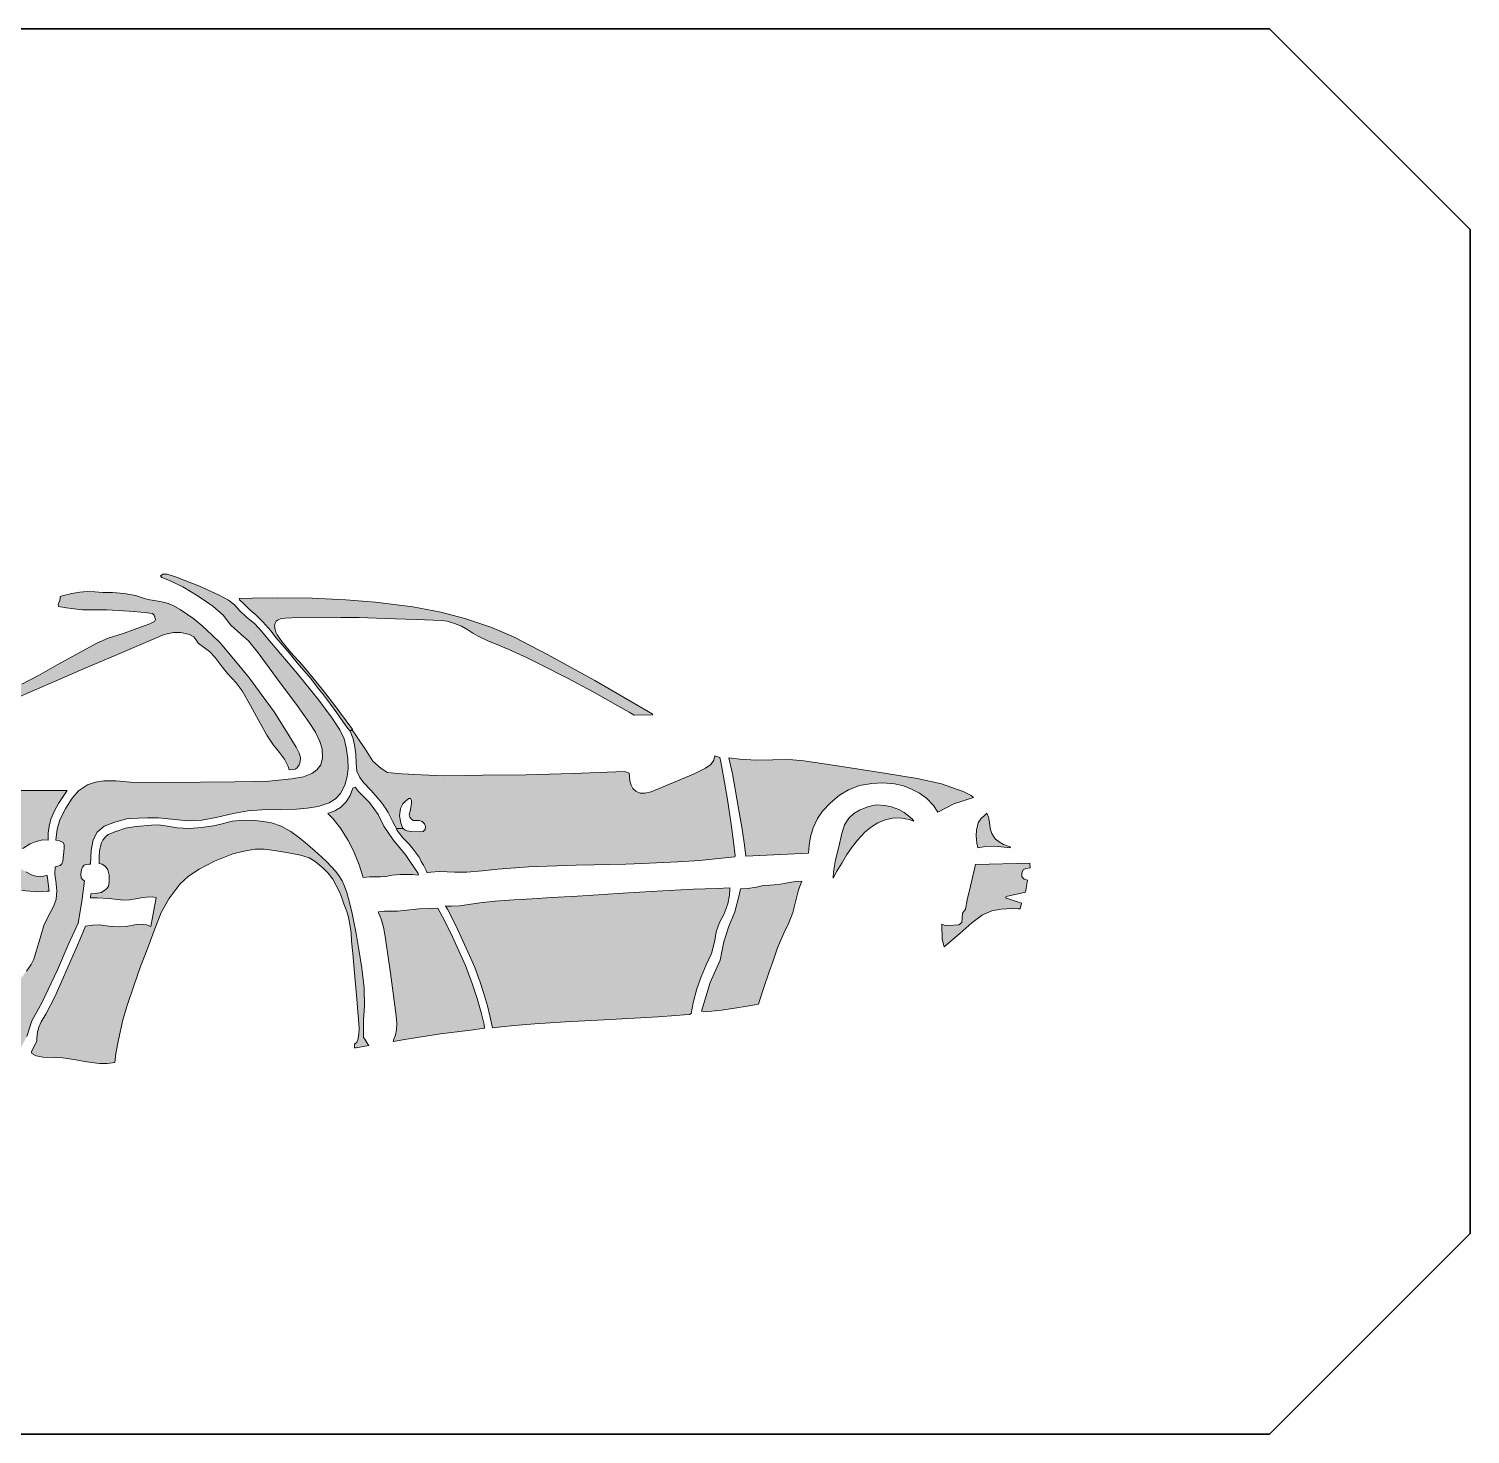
# Model space of a CAD drawing. Extents: x 6 to 143, y -103 to -23.
# Drawn here: x 60.8 to 142.9, y -102.9 to -22.9 of the extents above; entities that cross this region are included whole.
import ezdxf

# ---------------------------------------------------------------- set-up
doc = ezdxf.new("R2010")
doc.units = 0
doc.header["$MEASUREMENT"] = 0
doc.layers.add('EdgeTop', color=7, linetype='Continuous', lineweight=0)
doc.layers.add('VoidF-Delorean', color=7, linetype='Continuous', lineweight=0)

msp = doc.modelspace()

# ---------------------------------------------------------------- hatches: boundary and pattern name
at = {"layer": 'VoidF-Delorean', "true_color": 0xc7e6d8, "transparency": 33554687}
h = msp.add_hatch(color=254, dxfattribs=at)
h.dxf.hatch_style = 2
h.paths.add_polyline_path([(51.926, -83.858), (53.252, -83.939), (54.237, -83.939), (55.442, -83.898), (56.436, -83.788), (57.24, -83.597), (57.953, -83.316), (58.596, -82.934), (59.44, -82.201), (60.193, -81.227), (60.715, -80.222), (61.007, -79.328), (61.579, -78.304), (62.463, -76.43), (63.066, -74.994), (63.648, -73.763), (63.854, -72.538), (64, -71.358), (63.9, -71.307), (63.819, -71.187), (63.799, -70.976), (63.829, -70.735), (63.89, -70.589), (63.975, -70.474), (64.09, -70.424), (64.241, -70.408), (64.347, -70.408), (64.382, -69.615), (64.487, -69.032), (64.718, -68.585), (65.12, -68.244), (65.677, -68.028), (66.396, -67.822), (67.064, -67.792), (67.581, -67.772), (68.219, -67.767), (69.309, -67.882), (69.891, -67.938), (70.68, -67.902), (71.488, -67.747), (72.458, -67.521), (73.301, -67.37), (74.095, -67.315), (75.2, -67.295), (76.074, -67.275), (76.681, -67.229), (77.304, -67.119), (77.922, -66.918), (78.294, -66.692), (78.575, -66.386), (78.821, -65.914), (78.941, -65.411), (79.007, -64.959), (78.982, -64.387), (78.896, -63.764), (78.776, -63.267), (78.535, -62.77), (78.093, -62.097), (77.329, -61.082), (76.149, -59.585), (74.537, -57.702), (74.07, -57.14), (73.693, -56.733), (73.206, -56.326), (72.839, -55.994), (72.528, -55.643), (72.191, -55.377), (71.619, -55.085), (70.554, -54.593), (69.23, -54.069), (68.714, -53.902), (68.453, -53.908), (68.326, -54.002), (68.4, -54.096), (68.842, -54.257), (69.592, -54.618), (70.462, -55.154), (71.299, -55.723), (71.895, -56.239), (72.324, -56.801), (72.893, -57.324), (73.328, -57.705), (73.877, -58.382), (74.935, -59.808), (76.094, -61.375), (76.777, -62.353), (77.145, -62.902), (77.386, -63.431), (77.52, -63.839), (77.54, -64.362), (77.446, -64.75), (77.232, -65.038), (76.938, -65.252), (76.462, -65.44), (75.786, -65.554), (74.493, -65.688), (72.545, -65.721), (68.667, -65.761), (66.618, -65.741), (65.788, -65.674), (65.092, -65.667), (64.636, -65.741), (64.181, -65.895), (63.658, -66.237), (63.29, -66.658), (62.935, -67.214), (62.594, -67.884), (62.446, -68.42), (62.373, -69.049), (62.587, -69.076), (62.795, -69.176), (62.842, -69.31), (62.848, -69.511), (62.775, -70.241), (62.714, -70.395), (62.607, -70.482), (62.487, -70.522), (62.326, -70.562), (62.312, -70.984), (62.366, -71.353), (62.433, -71.935), (62.393, -72.411), (62.232, -72.812), (61.924, -73.395), (61.696, -73.897), (61.469, -74.614), (61.268, -75.304), (61.121, -75.819), (60.96, -76.121), (60.692, -76.502), (60.444, -76.837), (60.156, -77.266), (59.888, -77.868), (59.647, -78.585), (59.379, -79.328), (59.098, -79.85), (58.636, -80.487), (57.953, -81.23), (57.31, -81.846), (56.721, -82.342), (55.971, -82.743), (55.134, -83.112), (54.471, -83.272), (53.761, -83.319), (52.971, -83.406), (52.221, -83.54), (51.879, -83.594), (51.504, -83.634), (51.498, -83.862)])
h = msp.add_hatch(color=254, dxfattribs=at)
h.dxf.hatch_style = 2
h.paths.add_polyline_path([(61.871, -71.945), (61.348, -71.975), (60.444, -71.905), (59.329, -71.855), (58.214, -71.955), (57.762, -70.84), (57.31, -69.846), (56.788, -68.654), (56.239, -67.442), (55.777, -66.525), (55.161, -65.48), (54.525, -64.609), (54.042, -64.141), (53.594, -63.812), (53.353, -63.692), (53.44, -63.578), (54.116, -63.21), (55.027, -62.734), (55.897, -62.366), (56.795, -61.998), (58.188, -61.348), (59.306, -60.759), (60.431, -60.17), (61.375, -59.661), (62.453, -59.071), (63.692, -58.375), (64.703, -57.826), (65.346, -57.551), (66.203, -57.27), (66.828, -57.049), (67.39, -56.848), (67.717, -56.733), (67.993, -56.602), (68.048, -56.477), (67.973, -56.23), (67.867, -56.145), (67.435, -56.09), (66.551, -56.009), (65.276, -55.924), (64.221, -55.929), (63.89, -55.929), (63.412, -55.874), (62.955, -55.814), (62.513, -55.743), (62.497, -55.629), (62.577, -55.432), (62.617, -55.301), (62.617, -55.171), (62.798, -55.121), (63.28, -55.007), (63.732, -54.923), (64.161, -54.886), (64.589, -54.916), (65.038, -54.946), (65.594, -54.94), (66.253, -55.003), (66.9, -55.124), (67.352, -55.258), (67.613, -55.338), (67.971, -55.402), (68.406, -55.475), (68.698, -55.546), (69.012, -55.673), (69.448, -55.907), (70.214, -56.446), (70.696, -56.842), (71.256, -57.357), (71.714, -57.816), (72.692, -58.961), (73.382, -59.825), (74.316, -61.087), (74.788, -61.743), (75.394, -62.704), (76.037, -63.749), (76.214, -64.09), (76.285, -64.335), (76.278, -64.576), (76.218, -64.75), (76.161, -64.834), (76.094, -64.927), (75.983, -65.001), (75.655, -65.048), (75.588, -64.844), (75.387, -64.435), (75.096, -64.054), (74.748, -63.642), (74.376, -63.069), (73.901, -62.205), (73.445, -61.368), (72.967, -60.551), (72.635, -60.089), (72.146, -59.55), (71.828, -59.182), (71.446, -58.646), (71.118, -58.305), (70.824, -58.094), (70.475, -57.829), (70.338, -57.625), (70.214, -57.468), (69.967, -57.33), (69.474, -57.223), (69.073, -57.227), (68.54, -57.334), (67.994, -57.558), (66.682, -58.131), (65.754, -58.522), (64.074, -59.242), (62.557, -59.902), (61.057, -60.545), (59.939, -61.03), (58.137, -61.84), (56.842, -62.45), (56.366, -62.758), (56.155, -63.052), (56.035, -63.387), (56.021, -63.595), (56.085, -63.823), (56.202, -64.06), (56.456, -64.465), (56.718, -64.737), (57.116, -65.108), (57.722, -65.657), (57.96, -65.898), (58.258, -66.076), (58.516, -66.166), (58.884, -66.206), (59.39, -66.22), (61.228, -66.21), (63.012, -66.22), (62.862, -66.438), (62.527, -66.953), (62.296, -67.382), (62.081, -67.857), (61.988, -68.242), (61.934, -68.641), (61.924, -69.036), (61.613, -69.032), (61.191, -69.133), (60.903, -69.257), (60.491, -69.508), (60.203, -69.752), (60.066, -70.007), (60.066, -70.295), (60.133, -70.496), (60.33, -70.643), (60.662, -70.847), (60.99, -71.025), (61.238, -71.085), (61.479, -71.115), (61.66, -71.095), (61.81, -71.058), (61.874, -71.058), (61.984, -71.949)])
h = msp.add_hatch(color=254, dxfattribs=at)
h.dxf.hatch_style = 2
h.paths.add_polyline_path([(96.299, -61.845), (95.269, -61.238), (93.034, -59.962), (90.357, -58.47), (88.449, -57.481), (87.133, -56.914), (85.646, -56.426), (84.28, -56.065), (82.683, -55.763), (80.554, -55.492), (78.876, -55.367), (76.953, -55.266), (74.999, -55.246), (73.562, -55.261), (72.799, -55.281), (72.829, -55.362), (73.065, -55.598), (73.417, -55.924), (73.758, -56.215), (74.15, -56.622), (74.628, -57.14), (74.898, -57.498), (75.639, -58.379), (76.107, -58.95), (76.872, -59.842), (77.269, -60.357), (77.597, -60.762), (78.002, -61.305), (78.364, -61.804), (78.709, -62.289), (78.983, -62.684), (79.115, -62.811), (79.245, -62.727), (79.164, -62.605), (78.895, -62.252), (78.256, -61.381), (77.518, -60.439), (77.017, -59.815), (76.7, -59.427), (76.246, -58.906), (75.903, -58.522), (75.657, -58.246), (75.394, -57.948), (75.222, -57.73), (74.961, -57.355), (74.884, -57.196), (74.842, -57.048), (74.818, -56.838), (74.845, -56.692), (74.915, -56.577), (75.017, -56.503), (75.201, -56.427), (75.418, -56.402), (75.795, -56.392), (78.585, -56.361), (79.64, -56.366), (81.116, -56.416), (82.874, -56.474), (84.32, -56.542), (84.637, -56.582), (85.061, -56.705), (85.448, -56.868), (85.822, -57.064), (86.103, -57.258), (86.369, -57.418), (86.949, -57.687), (87.555, -57.938), (88.145, -58.184), (89.189, -58.669), (89.92, -59.025), (91.452, -59.809), (92.939, -60.602), (94.35, -61.396), (94.993, -61.763), (95.282, -61.918), (96.351, -61.901)])
h = msp.add_hatch(color=254, dxfattribs=at)
h.dxf.hatch_style = 2
edge = h.paths.add_edge_path()
edge.add_spline(control_points=[(101.035, -69.936), (101.035, -69.936), (100.934, -69.133), (100.934, -69.133), (100.934, -69.133), (100.804, -68.138), (100.804, -68.138), (100.804, -68.138), (100.588, -66.732), (100.588, -66.732), (100.588, -66.732), (100.417, -65.748), (100.417, -65.748), (100.417, -65.748), (100.211, -64.583), (100.211, -64.583), (100.211, -64.583), (100.156, -64.342), (100.156, -64.342), (100.156, -64.342), (99.879, -64.246), (99.879, -64.246), (99.879, -64.246), (99.814, -64.482), (99.814, -64.482), (99.814, -64.482), (99.638, -64.728), (99.638, -64.728), (99.638, -64.728), (99.342, -64.944), (99.342, -64.944), (99.342, -64.944), (98.649, -65.286), (98.649, -65.286), (98.649, -65.286), (97.288, -65.858), (97.288, -65.858), (97.288, -65.858), (96.243, -66.3), (96.243, -66.3), (96.243, -66.3), (95.892, -66.36), (95.892, -66.36), (95.892, -66.36), (95.621, -66.36), (95.621, -66.36), (95.621, -66.36), (95.384, -66.26), (95.384, -66.26), (95.384, -66.26), (95.214, -66.104), (95.214, -66.104), (95.214, -66.104), (95.103, -65.919), (95.103, -65.919), (95.103, -65.919), (95.033, -65.693), (95.033, -65.693), (95.033, -65.693), (95.018, -65.391), (95.018, -65.391), (95.018, -65.391), (94.998, -65.23), (94.998, -65.23), (94.998, -65.23), (94.722, -65.135), (94.722, -65.135), (94.722, -65.135), (91.783, -65.252), (91.783, -65.252), (91.783, -65.252), (89.132, -65.319), (89.132, -65.319), (89.132, -65.319), (86.661, -65.346), (86.661, -65.346), (86.661, -65.346), (84.444, -65.379), (84.444, -65.379), (84.444, -65.379), (83.179, -65.333), (83.179, -65.333), (83.179, -65.333), (82.06, -65.266), (82.06, -65.266), (82.06, -65.266), (81.243, -65.185), (81.243, -65.185), (81.243, -65.185), (80.882, -64.971), (80.882, -64.971), (80.882, -64.971), (80.406, -64.542), (80.406, -64.542), (80.406, -64.542), (80.031, -63.946), (80.031, -63.946), (80.031, -63.946), (79.482, -63.123), (79.482, -63.123), (79.482, -63.123), (79.241, -62.761), (79.241, -62.761), (79.241, -62.761), (79.127, -62.835), (79.127, -62.835), (79.127, -62.835), (79.288, -63.277), (79.288, -63.277), (79.288, -63.277), (79.362, -63.618), (79.362, -63.618), (79.362, -63.618), (79.435, -64.141), (79.435, -64.141), (79.435, -64.141), (79.469, -64.676), (79.469, -64.676), (79.469, -64.676), (79.496, -65.112), (79.496, -65.112), (79.496, -65.112), (79.676, -65.48), (79.676, -65.48), (79.676, -65.48), (79.871, -65.758), (79.871, -65.758), (79.871, -65.758), (80.287, -66.205), (80.287, -66.205), (80.287, -66.205), (80.579, -66.526), (80.579, -66.526), (80.579, -66.526), (80.905, -66.893), (80.905, -66.893), (80.905, -66.893), (81.176, -67.285), (81.176, -67.285), (81.176, -67.285), (81.277, -67.46), (81.277, -67.46), (81.277, -67.46), (81.533, -67.968), (81.533, -67.968), (81.533, -67.968), (81.679, -68.254), (81.679, -68.254), (81.679, -68.254), (81.749, -68.384), (81.749, -68.384), (81.749, -68.384), (82.11, -68.374), (82.11, -68.374), (82.11, -68.374), (81.995, -68.053), (81.995, -68.053), (81.995, -68.053), (81.925, -67.656), (81.925, -67.656), (81.925, -67.656), (81.98, -67.234), (81.98, -67.234), (81.98, -67.234), (82.11, -66.968), (82.11, -66.968), (82.11, -66.968), (82.271, -66.818), (82.271, -66.818), (82.271, -66.818), (82.467, -66.667), (82.467, -66.667), (82.467, -66.667), (82.562, -66.667), (82.562, -66.667), (82.562, -66.667), (82.618, -66.777), (82.618, -66.777), (82.618, -66.777), (82.608, -66.953), (82.608, -66.953), (82.608, -66.953), (82.578, -67.189), (82.578, -67.189), (82.578, -67.189), (82.542, -67.385), (82.542, -67.385), (82.542, -67.385), (82.482, -67.581), (82.482, -67.581), (82.482, -67.581), (82.512, -67.737), (82.512, -67.737), (82.512, -67.737), (82.618, -67.842), (82.618, -67.842), (82.618, -67.842), (82.703, -67.927), (82.703, -67.927), (82.703, -67.927), (82.839, -67.932), (82.839, -67.932), (82.839, -67.932), (83.045, -67.927), (83.045, -67.927), (83.045, -67.927), (83.21, -67.983), (83.21, -67.983), (83.21, -67.983), (83.341, -68.113), (83.341, -68.113), (83.341, -68.113), (83.411, -68.259), (83.411, -68.259), (83.411, -68.259), (83.396, -68.435), (83.396, -68.435), (83.396, -68.435), (83.281, -68.545), (83.281, -68.545), (83.281, -68.545), (83.11, -68.56), (83.11, -68.56), (83.11, -68.56), (82.578, -68.545), (82.578, -68.545), (82.578, -68.545), (82.357, -68.515), (82.357, -68.515), (82.357, -68.515), (82.229, -68.449), (82.229, -68.449), (82.229, -68.449), (82.129, -68.384), (82.129, -68.384), (82.129, -68.384), (81.75, -68.392), (81.75, -68.392), (81.75, -68.392), (81.81, -68.514), (81.813, -68.519), (81.816, -68.524), (81.922, -68.669), (81.922, -68.669), (81.922, -68.669), (82.123, -68.914), (82.123, -68.914), (82.123, -68.914), (82.472, -69.27), (82.472, -69.27), (82.472, -69.27), (82.713, -69.558), (82.713, -69.558), (82.713, -69.558), (83.028, -70.01), (83.038, -70.02), (83.048, -70.03), (83.286, -70.475), (83.286, -70.475), (83.286, -70.475), (83.453, -70.773), (83.453, -70.773), (83.453, -70.773), (83.507, -70.901), (83.507, -70.901), (83.507, -70.901), (83.708, -70.864), (83.708, -70.864), (83.708, -70.864), (84.18, -70.834), (84.18, -70.834), (84.18, -70.834), (84.648, -70.844), (84.648, -70.844), (84.648, -70.844), (85.067, -70.86), (85.067, -70.86), (85.067, -70.86), (85.75, -70.857), (85.75, -70.857), (85.75, -70.857), (86.641, -70.78), (86.641, -70.78), (86.641, -70.78), (87.528, -70.686), (87.528, -70.686), (87.528, -70.686), (89.266, -70.566), (89.266, -70.566), (89.266, -70.566), (90.324, -70.519), (90.324, -70.519), (90.324, -70.519), (91.984, -70.465), (91.984, -70.465), (91.984, -70.465), (93.012, -70.442), (93.012, -70.442), (93.012, -70.442), (94.81, -70.408), (94.81, -70.408), (94.81, -70.408), (95.758, -70.372), (95.758, -70.372), (95.758, -70.372), (97.76, -70.281), (97.76, -70.281), (97.76, -70.281), (99.006, -70.191), (99.006, -70.191), (99.006, -70.191), (101.018, -70), (101.018, -70), (101.018, -70), (101.035, -69.936), (101.035, -69.936)], knot_values=[0, 0, 0, 0, 1, 1, 1, 2, 2, 2, 3, 3, 3, 4, 4, 4, 5, 5, 5, 6, 6, 6, 7, 7, 7, 8, 8, 8, 9, 9, 9, 10, 10, 10, 11, 11, 11, 12, 12, 12, 13, 13, 13, 14, 14, 14, 15, 15, 15, 16, 16, 16, 17, 17, 17, 18, 18, 18, 19, 19, 19, 20, 20, 20, 21, 21, 21, 22, 22, 22, 23, 23, 23, 24, 24, 24, 25, 25, 25, 26, 26, 26, 27, 27, 27, 28, 28, 28, 29, 29, 29, 30, 30, 30, 31, 31, 31, 32, 32, 32, 33, 33, 33, 34, 34, 34, 35, 35, 35, 36, 36, 36, 37, 37, 37, 38, 38, 38, 39, 39, 39, 40, 40, 40, 41, 41, 41, 42, 42, 42, 43, 43, 43, 44, 44, 44, 45, 45, 45, 46, 46, 46, 47, 47, 47, 48, 48, 48, 49, 49, 49, 50, 50, 50, 51, 51, 51, 52, 52, 52, 53, 53, 53, 54, 54, 54, 55, 55, 55, 56, 56, 56, 57, 57, 57, 58, 58, 58, 59, 59, 59, 60, 60, 60, 61, 61, 61, 62, 62, 62, 63, 63, 63, 64, 64, 64, 65, 65, 65, 66, 66, 66, 67, 67, 67, 68, 68, 68, 69, 69, 69, 70, 70, 70, 71, 71, 71, 72, 72, 72, 73, 73, 73, 74, 74, 74, 75, 75, 75, 76, 76, 76, 77, 77, 77, 78, 78, 78, 79, 79, 79, 80, 80, 80, 81, 81, 81, 82, 82, 82, 83, 83, 83, 84, 84, 84, 85, 85, 85, 86, 86, 86, 87, 87, 87, 88, 88, 88, 89, 89, 89, 90, 90, 90, 91, 91, 91, 92, 92, 92, 93, 93, 93, 94, 94, 94, 95, 95, 95, 96, 96, 96, 97, 97, 97, 98, 98, 98, 99, 99, 99, 100, 100, 100, 101, 101, 101, 102, 102, 102, 103, 103, 103, 104, 104, 104, 105, 105, 105, 105], degree=3, periodic=0)
h = msp.add_hatch(color=254, dxfattribs=at)
h.dxf.hatch_style = 2
h.paths.add_polyline_path([(105.203, -69.792), (101.634, -69.946), (101.56, -69.324), (101.42, -68.42), (101.199, -67.121), (100.884, -65.272), (100.676, -64.355), (101.286, -64.435), (102.223, -64.489), (103.174, -64.469), (104.098, -64.449), (104.929, -64.536), (106.1, -64.69), (107.949, -64.984), (109.643, -65.252), (111.391, -65.533), (112.77, -65.842), (113.996, -66.27), (114.458, -66.498), (114.585, -66.612), (113.467, -66.98), (112.562, -67.442), (112.308, -67.074), (111.91, -66.652), (111.511, -66.371), (111.069, -66.136), (110.607, -65.955), (110.092, -65.842), (109.422, -65.775), (108.806, -65.808), (108.099, -65.939), (107.473, -66.173), (106.968, -66.484), (106.452, -66.913), (105.993, -67.392), (105.712, -67.814), (105.471, -68.343), (105.31, -68.855), (105.233, -69.337)])
h = msp.add_hatch(color=254, dxfattribs=at)
h.dxf.hatch_style = 2
h.paths.add_polyline_path([(82.984, -70.941), (82.291, -69.896), (81.558, -69.022), (81.036, -68.239), (80.704, -67.586), (80.212, -66.893), (79.599, -66.27), (79.398, -66.019), (79.268, -66.079), (79.127, -66.501), (78.886, -66.863), (78.565, -67.174), (78.243, -67.365), (77.972, -67.475), (77.842, -67.516), (78.133, -67.812), (78.56, -68.357), (79.009, -69.055), (79.331, -69.685), (79.64, -70.449), (79.853, -71.177), (80.222, -71.127), (80.584, -71.124), (80.852, -71.129), (81.154, -71.102), (81.515, -71.034), (81.957, -70.989), (82.304, -70.996), (82.663, -71.006), (82.942, -71.026), (83.002, -71.009)])
h = msp.add_hatch(color=254, dxfattribs=at)
h.dxf.hatch_style = 2
h.paths.add_polyline_path([(106.623, -70.837), (106.743, -70.167), (106.931, -69.417), (107.105, -68.654), (107.259, -68.165), (107.507, -67.783), (107.775, -67.529), (108.109, -67.328), (108.612, -67.121), (109.08, -67.027), (109.542, -67.067), (109.917, -67.141), (110.339, -67.295), (110.647, -67.462), (111.093, -67.83), (111.203, -67.954), (110.929, -67.871), (110.513, -67.794), (110.065, -67.78), (109.562, -67.881), (109.141, -68.065), (108.789, -68.286), (108.414, -68.597), (107.992, -69.036), (107.698, -69.411), (107.376, -69.866), (107.095, -70.345), (106.824, -70.804), (106.603, -71.209)])
h = msp.add_hatch(color=254, dxfattribs=at)
h.dxf.hatch_style = 2
h.paths.add_polyline_path([(79.881, -80.279), (79.881, -79.268), (79.941, -78.484), (79.911, -77.44), (79.79, -76.335), (79.619, -75.27), (79.455, -74.359), (79.234, -73.224), (79.084, -72.592), (78.93, -72.019), (78.796, -71.664), (78.672, -71.366), (78.518, -71.115), (78.304, -70.824), (77.775, -70.265), (77.279, -69.802), (76.69, -69.297), (76.258, -68.932), (75.739, -68.557), (75.186, -68.242), (74.651, -68.061), (74.179, -67.974), (73.683, -67.931), (73.01, -67.907), (72.404, -67.961), (71.838, -68.108), (71.333, -68.229), (70.66, -68.326), (69.95, -68.386), (69.273, -68.333), (68.724, -68.252), (68.189, -68.179), (67.82, -68.182), (66.93, -68.269), (66.327, -68.359), (65.791, -68.544), (65.356, -68.724), (65.192, -68.852), (65.038, -69.036), (64.948, -69.233), (64.854, -69.658), (64.84, -70.013), (64.83, -70.375), (65.004, -70.403), (65.2, -70.539), (65.331, -70.725), (65.411, -71.031), (65.406, -71.413), (65.361, -71.674), (65.22, -71.86), (64.949, -72.021), (64.618, -72.086), (64.362, -72.096), (64.336, -72.327), (64.723, -72.332), (65.386, -72.362), (65.898, -72.412), (66.205, -72.463), (66.581, -72.443), (67.008, -72.367), (67.295, -72.312), (67.521, -72.282), (67.862, -72.277), (68.083, -72.307), (67.777, -73.958), (67.522, -73.871), (67.281, -73.824), (66.967, -73.85), (66.364, -73.951), (65.915, -73.978), (65.393, -73.931), (64.871, -73.871), (64.462, -73.877), (64.067, -73.938), (63.739, -74.721), (62.815, -76.837), (62.319, -77.955), (61.804, -78.94), (61.542, -79.388), (61.395, -79.683), (61.328, -79.958), (61.291, -80.312), (61.288, -80.463), (60.993, -81.093), (61.013, -81.18), (61.254, -81.314), (61.629, -81.391), (62.205, -81.414), (62.761, -81.441), (63.401, -81.521), (64.137, -81.652), (64.847, -81.749), (65.286, -81.756), (65.597, -81.722), (65.721, -81.699), (65.791, -81.186), (65.932, -80.413), (66.183, -79.261), (66.427, -78.464), (66.819, -77.269), (67.191, -76.238), (67.562, -75.273), (67.941, -74.242), (68.369, -73.164), (68.791, -72.387), (69.434, -71.554), (69.913, -71.092), (70.519, -70.703), (71.396, -70.231), (72.438, -69.819), (73.064, -69.662), (73.717, -69.555), (74.229, -69.548), (74.821, -69.622), (75.612, -69.766), (76.301, -69.89), (76.787, -70.05), (77.132, -70.258), (77.587, -70.636), (77.852, -70.911), (78.126, -71.256), (78.33, -71.621), (78.504, -71.979), (78.622, -72.273), (78.762, -72.662), (78.926, -73.104), (79.023, -73.419), (79.11, -73.837), (79.167, -74.326), (79.204, -74.798), (79.265, -75.494), (79.325, -76.157), (79.405, -77.035), (79.496, -78.073), (79.562, -78.816), (79.599, -79.208), (79.629, -79.773), (79.613, -80.088), (79.559, -80.413), (79.492, -80.55), (79.365, -80.647), (79.365, -80.858), (79.459, -80.872), (80.175, -80.741), (80.125, -80.654), (79.961, -80.369)])
at = {"layer": 'VoidF-Delorean', "true_color": 0xc8e6d8, "transparency": 33554687}
h = msp.add_hatch(color=254, dxfattribs=at)
h.dxf.hatch_style = 2
edge = h.paths.add_edge_path()
edge.add_spline(control_points=[(115.358, -67.506), (115.358, -67.506), (115.454, -67.727), (115.454, -67.727), (115.454, -67.727), (115.489, -67.968), (115.499, -67.993), (115.509, -68.018), (115.539, -68.374), (115.539, -68.374), (115.539, -68.374), (115.634, -68.656), (115.634, -68.656), (115.634, -68.656), (115.83, -68.972), (115.83, -68.972), (115.83, -68.972), (116.056, -69.143), (116.056, -69.143), (116.056, -69.143), (116.297, -69.289), (116.297, -69.289), (116.297, -69.289), (116.684, -69.429), (116.684, -69.429), (116.684, -69.429), (116.689, -69.484), (116.689, -69.484), (116.689, -69.484), (116.172, -69.424), (116.172, -69.424), (116.172, -69.424), (115.705, -69.384), (115.705, -69.384), (115.705, -69.384), (115.273, -69.404), (115.273, -69.404), (115.273, -69.404), (114.846, -69.479), (114.846, -69.479), (114.846, -69.479), (114.791, -69.223), (114.791, -69.223), (114.791, -69.223), (114.751, -68.796), (114.751, -68.796), (114.751, -68.796), (114.771, -68.48), (114.771, -68.48), (114.771, -68.48), (114.851, -68.063), (114.851, -68.063), (114.851, -68.063), (115.012, -67.822), (115.012, -67.822), (115.012, -67.822), (115.228, -67.616), (115.228, -67.616), (115.228, -67.616), (115.358, -67.506), (115.358, -67.506)], knot_values=[0, 0, 0, 0, 1, 1, 1, 2, 2, 2, 3, 3, 3, 4, 4, 4, 5, 5, 5, 6, 6, 6, 7, 7, 7, 8, 8, 8, 9, 9, 9, 10, 10, 10, 11, 11, 11, 12, 12, 12, 13, 13, 13, 14, 14, 14, 15, 15, 15, 16, 16, 16, 17, 17, 17, 18, 18, 18, 19, 19, 19, 20, 20, 20, 20], degree=3, periodic=0)
h = msp.add_hatch(color=254, dxfattribs=at)
h.dxf.hatch_style = 2
h.paths.add_polyline_path([(112.927, -75.119), (113.821, -74.356), (114.504, -73.743), (115.107, -73.301), (115.64, -73.07), (116.162, -72.98), (116.754, -72.94), (117.126, -72.96), (117.247, -72.96), (117.317, -72.623), (116.418, -72.327), (116.458, -72.242), (117.553, -72.006), (117.664, -71.312), (117.473, -71.257), (117.337, -71.137), (117.347, -70.921), (117.427, -70.74), (117.568, -70.65), (117.819, -70.609), (117.794, -70.353), (114.715, -70.429), (114.419, -71.664), (114.233, -72.432), (114.143, -72.965), (113.957, -73.191), (113.932, -73.738), (113.761, -73.869), (113.164, -73.904), (112.927, -73.889), (112.797, -73.829), (112.817, -74.677)])
at = {"layer": 'VoidF-Delorean', "true_color": 0xc7e6d8, "transparency": 33554687}
h = msp.add_hatch(color=254, dxfattribs=at)
h.dxf.hatch_style = 2
h.paths.add_polyline_path([(98.523, -78.906), (98.639, -78.294), (98.855, -77.51), (99.096, -76.827), (99.387, -76.139), (99.684, -75.491), (99.874, -74.748), (99.955, -74.266), (100.146, -73.728), (100.392, -73.266), (100.613, -72.658), (100.708, -72.166), (100.728, -71.84), (100.721, -71.762), (99.98, -71.787), (98.662, -71.835), (97.263, -71.908), (95.902, -71.988), (94.34, -72.083), (93.232, -72.151), (92.032, -72.227), (90.598, -72.307), (89.481, -72.377), (88.439, -72.445), (87.366, -72.518), (86.503, -72.606), (85.744, -72.724), (85.337, -72.777), (84.893, -72.807), (84.657, -72.792), (84.549, -72.784), (84.664, -72.977), (85.126, -73.902), (85.533, -74.768), (85.902, -75.599), (86.214, -76.3), (86.52, -77.123), (86.713, -77.721), (86.927, -78.469), (87.075, -79.037), (87.226, -79.735), (87.728, -79.675), (88.479, -79.589), (89.631, -79.504), (91.377, -79.386), (92.482, -79.331), (93.576, -79.275), (94.596, -79.22), (95.633, -79.157), (96.638, -79.097), (97.657, -79.027), (98.132, -78.992), (98.436, -78.959)])
h = msp.add_hatch(color=254, dxfattribs=at)
h.dxf.hatch_style = 2
h.paths.add_polyline_path([(99.116, -78.786), (99.598, -77.138), (100.174, -75.866), (100.388, -74.835), (100.656, -73.991), (101.004, -73.121), (101.259, -72.183), (101.326, -71.808), (101.734, -71.785), (102.243, -71.714), (102.628, -71.631), (103.003, -71.607), (103.489, -71.56), (103.921, -71.483), (104.47, -71.396), (104.821, -71.376), (104.634, -71.862), (104.44, -72.635), (104.309, -73.167), (104.081, -73.75), (103.8, -74.336), (103.432, -75.176), (103.174, -75.963), (102.97, -76.539), (102.648, -77.487), (102.451, -78.083), (102.357, -78.371), (101.708, -78.498), (101.015, -78.608), (100.258, -78.712), (99.702, -78.779), (99.237, -78.823)])
h = msp.add_hatch(color=254, dxfattribs=at)
h.dxf.hatch_style = 2
h.paths.add_polyline_path([(80.731, -73.117), (81.076, -73.09), (81.816, -73.094), (82.352, -73.037), (83.041, -72.96), (83.584, -72.94), (84.109, -72.923), (84.367, -73.412), (84.853, -74.346), (85.31, -75.335), (85.681, -76.174), (86.058, -77.209), (86.354, -78.047), (86.58, -78.861), (86.741, -79.544), (86.756, -79.75), (85.978, -79.85), (84.26, -80.076), (82.342, -80.368), (81.563, -80.508), (81.613, -80.368), (81.699, -80.137), (81.749, -79.845), (81.779, -79.464), (81.744, -79.052), (81.407, -76.616), (81.111, -74.522), (81.016, -73.994), (80.91, -73.603), (80.8, -73.336), (80.739, -73.196)])

# ---------------------------------------------------------------- linework, layer by layer
at = {"layer": 'EdgeTop', "color": 250, "lineweight": 35, "true_color": 0x231f20}
msp.add_lwpolyline([(142.857, -91.429), (142.857, -34.286), (131.429, -22.857), (17.143, -22.857), (5.714, -34.286), (5.714, -91.429), (17.143, -102.857), (131.429, -102.857)], close=True, dxfattribs=at)
at = {"layer": 'VoidF-Delorean', "color": 113, "lineweight": 9, "true_color": 0x67c39c}
for points in [[(60.715, -80.222), (61.007, -79.328), (61.579, -78.304), (62.463, -76.43), (63.066, -74.994), (63.648, -73.763), (63.854, -72.538), (64, -71.358), (63.9, -71.307), (63.819, -71.187), (63.799, -70.976), (63.829, -70.735), (63.89, -70.589), (63.975, -70.474), (64.09, -70.424), (64.241, -70.408), (64.347, -70.408), (64.382, -69.615), (64.487, -69.032), (64.718, -68.585), (65.12, -68.244), (65.677, -68.028), (66.396, -67.822), (67.064, -67.792), (67.581, -67.772), (68.219, -67.767), (69.309, -67.882), (69.891, -67.938), (70.68, -67.902), (71.488, -67.747), (72.458, -67.521), (73.301, -67.37), (74.095, -67.315), (75.2, -67.295), (76.074, -67.275), (76.681, -67.229), (77.304, -67.119), (77.922, -66.918), (78.294, -66.692), (78.575, -66.386), (78.821, -65.914), (78.941, -65.411), (79.007, -64.959), (78.982, -64.387), (78.896, -63.764), (78.776, -63.267), (78.535, -62.77), (78.093, -62.097), (77.329, -61.082), (76.149, -59.585), (74.537, -57.702), (74.07, -57.14), (73.693, -56.733), (73.206, -56.326), (72.839, -55.994), (72.528, -55.643), (72.191, -55.377), (71.619, -55.085), (70.554, -54.593), (69.23, -54.069), (68.714, -53.902), (68.453, -53.908), (68.326, -54.002), (68.4, -54.096), (68.842, -54.257), (69.592, -54.618), (70.462, -55.154), (71.299, -55.723), (71.895, -56.239), (72.324, -56.801), (72.893, -57.324), (73.328, -57.705), (73.877, -58.382), (74.935, -59.808), (76.094, -61.375), (76.777, -62.353), (77.145, -62.902), (77.386, -63.431), (77.52, -63.839), (77.54, -64.362), (77.446, -64.75), (77.232, -65.038), (76.938, -65.252), (76.462, -65.44), (75.786, -65.554), (74.493, -65.688), (72.545, -65.721), (68.667, -65.761), (66.618, -65.741), (65.788, -65.674), (65.092, -65.667), (64.636, -65.741), (64.181, -65.895), (63.658, -66.237), (63.29, -66.658), (62.935, -67.214), (62.594, -67.884), (62.446, -68.42), (62.373, -69.049), (62.587, -69.076), (62.795, -69.176), (62.842, -69.31), (62.848, -69.511), (62.775, -70.241), (62.714, -70.395), (62.607, -70.482), (62.487, -70.522), (62.326, -70.562), (62.312, -70.984), (62.366, -71.353), (62.433, -71.935), (62.393, -72.411), (62.232, -72.812), (61.924, -73.395), (61.696, -73.897), (61.469, -74.614), (61.268, -75.304), (61.121, -75.819), (60.96, -76.121), (60.692, -76.502)], [(60.431, -60.17), (61.375, -59.661), (62.453, -59.071), (63.692, -58.375), (64.703, -57.826), (65.346, -57.551), (66.203, -57.27), (66.828, -57.049), (67.39, -56.848), (67.717, -56.733), (67.993, -56.602), (68.048, -56.477), (67.973, -56.23), (67.867, -56.145), (67.435, -56.09), (66.551, -56.009), (65.276, -55.924), (64.221, -55.929), (63.89, -55.929), (63.412, -55.874), (62.955, -55.814), (62.513, -55.743), (62.497, -55.629), (62.577, -55.432), (62.617, -55.301), (62.617, -55.171), (62.798, -55.121), (63.28, -55.007), (63.732, -54.923), (64.161, -54.886), (64.589, -54.916), (65.038, -54.946), (65.594, -54.94), (66.253, -55.003), (66.9, -55.124), (67.352, -55.258), (67.613, -55.338), (67.971, -55.402), (68.406, -55.475), (68.698, -55.546), (69.012, -55.673), (69.448, -55.907), (70.214, -56.446), (70.696, -56.842), (71.256, -57.357), (71.714, -57.816), (72.692, -58.961), (73.382, -59.825), (74.316, -61.087), (74.788, -61.743), (75.394, -62.704), (76.037, -63.749), (76.214, -64.09), (76.285, -64.335), (76.278, -64.576), (76.218, -64.75), (76.161, -64.834), (76.094, -64.927), (75.983, -65.001), (75.655, -65.048), (75.588, -64.844), (75.387, -64.435), (75.096, -64.054), (74.748, -63.642), (74.376, -63.069), (73.901, -62.205), (73.445, -61.368), (72.967, -60.551), (72.635, -60.089), (72.146, -59.55), (71.828, -59.182), (71.446, -58.646), (71.118, -58.305), (70.824, -58.094), (70.475, -57.829), (70.338, -57.625), (70.214, -57.468), (69.967, -57.33), (69.474, -57.223), (69.073, -57.227), (68.54, -57.334), (67.994, -57.558), (66.682, -58.131), (65.754, -58.522), (64.074, -59.242), (62.557, -59.902), (61.057, -60.545), (59.939, -61.03)], [(59.39, -66.22), (61.228, -66.21), (63.012, -66.22), (62.862, -66.438), (62.527, -66.953), (62.296, -67.382), (62.081, -67.857), (61.988, -68.242), (61.934, -68.641), (61.924, -69.036), (61.613, -69.032), (61.191, -69.133), (60.903, -69.257), (60.491, -69.508)], [(60.662, -70.847), (60.99, -71.025), (61.238, -71.085), (61.479, -71.115), (61.66, -71.095), (61.81, -71.058), (61.874, -71.058), (61.984, -71.949), (61.871, -71.945), (61.348, -71.975), (60.444, -71.905)]]:
    msp.add_lwpolyline(points, dxfattribs=at)
for points in [[(96.299, -61.845), (95.269, -61.238), (93.034, -59.962), (90.357, -58.47), (88.449, -57.481), (87.133, -56.914), (85.646, -56.426), (84.28, -56.065), (82.683, -55.763), (80.554, -55.492), (78.876, -55.367), (76.953, -55.266), (74.999, -55.246), (73.562, -55.261), (72.799, -55.281), (72.829, -55.362), (73.065, -55.598), (73.417, -55.924), (73.758, -56.215), (74.15, -56.622), (74.628, -57.14), (74.898, -57.498), (75.639, -58.379), (76.107, -58.95), (76.872, -59.842), (77.269, -60.357), (77.597, -60.762), (78.002, -61.305), (78.364, -61.804), (78.709, -62.289), (78.983, -62.684), (79.115, -62.811), (79.245, -62.727), (79.164, -62.605), (78.895, -62.252), (78.256, -61.381), (77.518, -60.439), (77.017, -59.815), (76.7, -59.427), (76.246, -58.906), (75.903, -58.522), (75.657, -58.246), (75.394, -57.948), (75.222, -57.73), (74.961, -57.355), (74.884, -57.196), (74.842, -57.048), (74.818, -56.838), (74.845, -56.692), (74.915, -56.577), (75.017, -56.503), (75.201, -56.427), (75.418, -56.402), (75.795, -56.392), (78.585, -56.361), (79.64, -56.366), (81.116, -56.416), (82.874, -56.474), (84.32, -56.542), (84.637, -56.582), (85.061, -56.705), (85.448, -56.868), (85.822, -57.064), (86.103, -57.258), (86.369, -57.418), (86.949, -57.687), (87.555, -57.938), (88.145, -58.184), (89.189, -58.669), (89.92, -59.025), (91.452, -59.809), (92.939, -60.602), (94.35, -61.396), (94.993, -61.763), (95.282, -61.918), (96.351, -61.901)], [(105.203, -69.792), (101.634, -69.946), (101.56, -69.324), (101.42, -68.42), (101.199, -67.121), (100.884, -65.272), (100.676, -64.355), (101.286, -64.435), (102.223, -64.489), (103.174, -64.469), (104.098, -64.449), (104.929, -64.536), (106.1, -64.69), (107.949, -64.984), (109.643, -65.252), (111.391, -65.533), (112.77, -65.842), (113.996, -66.27), (114.458, -66.498), (114.585, -66.612), (113.467, -66.98), (112.562, -67.442), (112.308, -67.074), (111.91, -66.652), (111.511, -66.371), (111.069, -66.136), (110.607, -65.955), (110.092, -65.842), (109.422, -65.775), (108.806, -65.808), (108.099, -65.939), (107.473, -66.173), (106.968, -66.484), (106.452, -66.913), (105.993, -67.392), (105.712, -67.814), (105.471, -68.343), (105.31, -68.855), (105.233, -69.337)], [(82.984, -70.941), (82.291, -69.896), (81.558, -69.022), (81.036, -68.239), (80.704, -67.586), (80.212, -66.893), (79.599, -66.27), (79.398, -66.019), (79.268, -66.079), (79.127, -66.501), (78.886, -66.863), (78.565, -67.174), (78.243, -67.365), (77.972, -67.475), (77.842, -67.516), (78.133, -67.812), (78.56, -68.357), (79.009, -69.055), (79.331, -69.685), (79.64, -70.449), (79.853, -71.177), (80.222, -71.127), (80.584, -71.124), (80.852, -71.129), (81.154, -71.102), (81.515, -71.034), (81.957, -70.989), (82.304, -70.996), (82.663, -71.006), (82.942, -71.026), (83.002, -71.009)], [(106.623, -70.837), (106.743, -70.167), (106.931, -69.417), (107.105, -68.654), (107.259, -68.165), (107.507, -67.783), (107.775, -67.529), (108.109, -67.328), (108.612, -67.121), (109.08, -67.027), (109.542, -67.067), (109.917, -67.141), (110.339, -67.295), (110.647, -67.462), (111.093, -67.83), (111.203, -67.954), (110.929, -67.871), (110.513, -67.794), (110.065, -67.78), (109.562, -67.881), (109.141, -68.065), (108.789, -68.286), (108.414, -68.597), (107.992, -69.036), (107.698, -69.411), (107.376, -69.866), (107.095, -70.345), (106.824, -70.804), (106.603, -71.209)], [(79.881, -80.279), (79.881, -79.268), (79.941, -78.484), (79.911, -77.44), (79.79, -76.335), (79.619, -75.27), (79.455, -74.359), (79.234, -73.224), (79.084, -72.592), (78.93, -72.019), (78.796, -71.664), (78.672, -71.366), (78.518, -71.115), (78.304, -70.824), (77.775, -70.265), (77.279, -69.802), (76.69, -69.297), (76.258, -68.932), (75.739, -68.557), (75.186, -68.242), (74.651, -68.061), (74.179, -67.974), (73.683, -67.931), (73.01, -67.907), (72.404, -67.961), (71.838, -68.108), (71.333, -68.229), (70.66, -68.326), (69.95, -68.386), (69.273, -68.333), (68.724, -68.252), (68.189, -68.179), (67.82, -68.182), (66.93, -68.269), (66.327, -68.359), (65.791, -68.544), (65.356, -68.724), (65.192, -68.852), (65.038, -69.036), (64.948, -69.233), (64.854, -69.658), (64.84, -70.013), (64.83, -70.375), (65.004, -70.403), (65.2, -70.539), (65.331, -70.725), (65.411, -71.031), (65.406, -71.413), (65.361, -71.674), (65.22, -71.86), (64.949, -72.021), (64.618, -72.086), (64.362, -72.096), (64.336, -72.327), (64.723, -72.332), (65.386, -72.362), (65.898, -72.412), (66.205, -72.463), (66.581, -72.443), (67.008, -72.367), (67.295, -72.312), (67.521, -72.282), (67.862, -72.277), (68.083, -72.307), (67.777, -73.958), (67.522, -73.871), (67.281, -73.824), (66.967, -73.85), (66.364, -73.951), (65.915, -73.978), (65.393, -73.931), (64.871, -73.871), (64.462, -73.877), (64.067, -73.938), (63.739, -74.721), (62.815, -76.837), (62.319, -77.955), (61.804, -78.94), (61.542, -79.388), (61.395, -79.683), (61.328, -79.958), (61.291, -80.312), (61.288, -80.463), (60.993, -81.093), (61.013, -81.18), (61.254, -81.314), (61.629, -81.391), (62.205, -81.414), (62.761, -81.441), (63.401, -81.521), (64.137, -81.652), (64.847, -81.749), (65.286, -81.756), (65.597, -81.722), (65.721, -81.699), (65.791, -81.186), (65.932, -80.413), (66.183, -79.261), (66.427, -78.464), (66.819, -77.269), (67.191, -76.238), (67.562, -75.273), (67.941, -74.242), (68.369, -73.164), (68.791, -72.387), (69.434, -71.554), (69.913, -71.092), (70.519, -70.703), (71.396, -70.231), (72.438, -69.819), (73.064, -69.662), (73.717, -69.555), (74.229, -69.548), (74.821, -69.622), (75.612, -69.766), (76.301, -69.89), (76.787, -70.05), (77.132, -70.258), (77.587, -70.636), (77.852, -70.911), (78.126, -71.256), (78.33, -71.621), (78.504, -71.979), (78.622, -72.273), (78.762, -72.662), (78.926, -73.104), (79.023, -73.419), (79.11, -73.837), (79.167, -74.326), (79.204, -74.798), (79.265, -75.494), (79.325, -76.157), (79.405, -77.035), (79.496, -78.073), (79.562, -78.816), (79.599, -79.208), (79.629, -79.773), (79.613, -80.088), (79.559, -80.413), (79.492, -80.55), (79.365, -80.647), (79.365, -80.858), (79.459, -80.872), (80.175, -80.741), (80.125, -80.654), (79.961, -80.369)], [(112.927, -75.119), (113.821, -74.356), (114.504, -73.743), (115.107, -73.301), (115.64, -73.07), (116.162, -72.98), (116.754, -72.94), (117.126, -72.96), (117.247, -72.96), (117.317, -72.623), (116.418, -72.327), (116.458, -72.242), (117.553, -72.006), (117.664, -71.312), (117.473, -71.257), (117.337, -71.137), (117.347, -70.921), (117.427, -70.74), (117.568, -70.65), (117.819, -70.609), (117.794, -70.353), (114.715, -70.429), (114.419, -71.664), (114.233, -72.432), (114.143, -72.965), (113.957, -73.191), (113.932, -73.738), (113.761, -73.869), (113.164, -73.904), (112.927, -73.889), (112.797, -73.829), (112.817, -74.677)], [(98.523, -78.906), (98.639, -78.294), (98.855, -77.51), (99.096, -76.827), (99.387, -76.139), (99.684, -75.491), (99.874, -74.748), (99.955, -74.266), (100.146, -73.728), (100.392, -73.266), (100.613, -72.658), (100.708, -72.166), (100.728, -71.84), (100.721, -71.762), (99.98, -71.787), (98.662, -71.835), (97.263, -71.908), (95.902, -71.988), (94.34, -72.083), (93.232, -72.151), (92.032, -72.227), (90.598, -72.307), (89.481, -72.377), (88.439, -72.445), (87.366, -72.518), (86.503, -72.606), (85.744, -72.724), (85.337, -72.777), (84.893, -72.807), (84.657, -72.792), (84.549, -72.784), (84.664, -72.977), (85.126, -73.902), (85.533, -74.768), (85.902, -75.599), (86.214, -76.3), (86.52, -77.123), (86.713, -77.721), (86.927, -78.469), (87.075, -79.037), (87.226, -79.735), (87.728, -79.675), (88.479, -79.589), (89.631, -79.504), (91.377, -79.386), (92.482, -79.331), (93.576, -79.275), (94.596, -79.22), (95.633, -79.157), (96.638, -79.097), (97.657, -79.027), (98.132, -78.992), (98.436, -78.959)], [(99.116, -78.786), (99.598, -77.138), (100.174, -75.866), (100.388, -74.835), (100.656, -73.991), (101.004, -73.121), (101.259, -72.183), (101.326, -71.808), (101.734, -71.785), (102.243, -71.714), (102.628, -71.631), (103.003, -71.607), (103.489, -71.56), (103.921, -71.483), (104.47, -71.396), (104.821, -71.376), (104.634, -71.862), (104.44, -72.635), (104.309, -73.167), (104.081, -73.75), (103.8, -74.336), (103.432, -75.176), (103.174, -75.963), (102.97, -76.539), (102.648, -77.487), (102.451, -78.083), (102.357, -78.371), (101.708, -78.498), (101.015, -78.608), (100.258, -78.712), (99.702, -78.779), (99.237, -78.823)], [(80.731, -73.117), (81.076, -73.09), (81.816, -73.094), (82.352, -73.037), (83.041, -72.96), (83.584, -72.94), (84.109, -72.923), (84.367, -73.412), (84.853, -74.346), (85.31, -75.335), (85.681, -76.174), (86.058, -77.209), (86.354, -78.047), (86.58, -78.861), (86.741, -79.544), (86.756, -79.75), (85.978, -79.85), (84.26, -80.076), (82.342, -80.368), (81.563, -80.508), (81.613, -80.368), (81.699, -80.137), (81.749, -79.845), (81.779, -79.464), (81.744, -79.052), (81.407, -76.616), (81.111, -74.522), (81.016, -73.994), (80.91, -73.603), (80.8, -73.336), (80.739, -73.196)]]:
    msp.add_lwpolyline(points, close=True, dxfattribs=at)
for points, knots in [([(101.035, -69.936), (101.035, -69.936), (100.934, -69.133), (100.934, -69.133), (100.934, -69.133), (100.804, -68.138), (100.804, -68.138), (100.804, -68.138), (100.588, -66.732), (100.588, -66.732), (100.588, -66.732), (100.417, -65.748), (100.417, -65.748), (100.417, -65.748), (100.211, -64.583), (100.211, -64.583), (100.211, -64.583), (100.156, -64.342), (100.156, -64.342), (100.156, -64.342), (99.879, -64.246), (99.879, -64.246), (99.879, -64.246), (99.814, -64.482), (99.814, -64.482), (99.814, -64.482), (99.638, -64.728), (99.638, -64.728), (99.638, -64.728), (99.342, -64.944), (99.342, -64.944), (99.342, -64.944), (98.649, -65.286), (98.649, -65.286), (98.649, -65.286), (97.288, -65.858), (97.288, -65.858), (97.288, -65.858), (96.243, -66.3), (96.243, -66.3), (96.243, -66.3), (95.892, -66.36), (95.892, -66.36), (95.892, -66.36), (95.621, -66.36), (95.621, -66.36), (95.621, -66.36), (95.384, -66.26), (95.384, -66.26), (95.384, -66.26), (95.214, -66.104), (95.214, -66.104), (95.214, -66.104), (95.103, -65.919), (95.103, -65.919), (95.103, -65.919), (95.033, -65.693), (95.033, -65.693), (95.033, -65.693), (95.018, -65.391), (95.018, -65.391), (95.018, -65.391), (94.998, -65.23), (94.998, -65.23), (94.998, -65.23), (94.722, -65.135), (94.722, -65.135), (94.722, -65.135), (91.783, -65.252), (91.783, -65.252), (91.783, -65.252), (89.132, -65.319), (89.132, -65.319), (89.132, -65.319), (86.661, -65.346), (86.661, -65.346), (86.661, -65.346), (84.444, -65.379), (84.444, -65.379), (84.444, -65.379), (83.179, -65.333), (83.179, -65.333), (83.179, -65.333), (82.06, -65.266), (82.06, -65.266), (82.06, -65.266), (81.243, -65.185), (81.243, -65.185), (81.243, -65.185), (80.882, -64.971), (80.882, -64.971), (80.882, -64.971), (80.406, -64.542), (80.406, -64.542), (80.406, -64.542), (80.031, -63.946), (80.031, -63.946), (80.031, -63.946), (79.482, -63.123), (79.482, -63.123), (79.482, -63.123), (79.241, -62.761), (79.241, -62.761), (79.241, -62.761), (79.127, -62.835), (79.127, -62.835), (79.127, -62.835), (79.288, -63.277), (79.288, -63.277), (79.288, -63.277), (79.362, -63.618), (79.362, -63.618), (79.362, -63.618), (79.435, -64.141), (79.435, -64.141), (79.435, -64.141), (79.469, -64.676), (79.469, -64.676), (79.469, -64.676), (79.496, -65.112), (79.496, -65.112), (79.496, -65.112), (79.676, -65.48), (79.676, -65.48), (79.676, -65.48), (79.871, -65.758), (79.871, -65.758), (79.871, -65.758), (80.287, -66.205), (80.287, -66.205), (80.287, -66.205), (80.579, -66.526), (80.579, -66.526), (80.579, -66.526), (80.905, -66.893), (80.905, -66.893), (80.905, -66.893), (81.176, -67.285), (81.176, -67.285), (81.176, -67.285), (81.277, -67.46), (81.277, -67.46), (81.277, -67.46), (81.533, -67.968), (81.533, -67.968), (81.533, -67.968), (81.679, -68.254), (81.679, -68.254), (81.679, -68.254), (81.749, -68.384), (81.749, -68.384), (81.749, -68.384), (82.11, -68.374), (82.11, -68.374), (82.11, -68.374), (81.995, -68.053), (81.995, -68.053), (81.995, -68.053), (81.925, -67.656), (81.925, -67.656), (81.925, -67.656), (81.98, -67.234), (81.98, -67.234), (81.98, -67.234), (82.11, -66.968), (82.11, -66.968), (82.11, -66.968), (82.271, -66.818), (82.271, -66.818), (82.271, -66.818), (82.467, -66.667), (82.467, -66.667), (82.467, -66.667), (82.562, -66.667), (82.562, -66.667), (82.562, -66.667), (82.618, -66.777), (82.618, -66.777), (82.618, -66.777), (82.608, -66.953), (82.608, -66.953), (82.608, -66.953), (82.578, -67.189), (82.578, -67.189), (82.578, -67.189), (82.542, -67.385), (82.542, -67.385), (82.542, -67.385), (82.482, -67.581), (82.482, -67.581), (82.482, -67.581), (82.512, -67.737), (82.512, -67.737), (82.512, -67.737), (82.618, -67.842), (82.618, -67.842), (82.618, -67.842), (82.703, -67.927), (82.703, -67.927), (82.703, -67.927), (82.839, -67.932), (82.839, -67.932), (82.839, -67.932), (83.045, -67.927), (83.045, -67.927), (83.045, -67.927), (83.21, -67.983), (83.21, -67.983), (83.21, -67.983), (83.341, -68.113), (83.341, -68.113), (83.341, -68.113), (83.411, -68.259), (83.411, -68.259), (83.411, -68.259), (83.396, -68.435), (83.396, -68.435), (83.396, -68.435), (83.281, -68.545), (83.281, -68.545), (83.281, -68.545), (83.11, -68.56), (83.11, -68.56), (83.11, -68.56), (82.578, -68.545), (82.578, -68.545), (82.578, -68.545), (82.357, -68.515), (82.357, -68.515), (82.357, -68.515), (82.229, -68.449), (82.229, -68.449), (82.229, -68.449), (82.129, -68.384), (82.129, -68.384), (82.129, -68.384), (81.75, -68.392), (81.75, -68.392), (81.75, -68.392), (81.81, -68.514), (81.813, -68.519), (81.816, -68.524), (81.922, -68.669), (81.922, -68.669), (81.922, -68.669), (82.123, -68.914), (82.123, -68.914), (82.123, -68.914), (82.472, -69.27), (82.472, -69.27), (82.472, -69.27), (82.713, -69.558), (82.713, -69.558), (82.713, -69.558), (83.028, -70.01), (83.038, -70.02), (83.048, -70.03), (83.286, -70.475), (83.286, -70.475), (83.286, -70.475), (83.453, -70.773), (83.453, -70.773), (83.453, -70.773), (83.507, -70.901), (83.507, -70.901), (83.507, -70.901), (83.708, -70.864), (83.708, -70.864), (83.708, -70.864), (84.18, -70.834), (84.18, -70.834), (84.18, -70.834), (84.648, -70.844), (84.648, -70.844), (84.648, -70.844), (85.067, -70.86), (85.067, -70.86), (85.067, -70.86), (85.75, -70.857), (85.75, -70.857), (85.75, -70.857), (86.641, -70.78), (86.641, -70.78), (86.641, -70.78), (87.528, -70.686), (87.528, -70.686), (87.528, -70.686), (89.266, -70.566), (89.266, -70.566), (89.266, -70.566), (90.324, -70.519), (90.324, -70.519), (90.324, -70.519), (91.984, -70.465), (91.984, -70.465), (91.984, -70.465), (93.012, -70.442), (93.012, -70.442), (93.012, -70.442), (94.81, -70.408), (94.81, -70.408), (94.81, -70.408), (95.758, -70.372), (95.758, -70.372), (95.758, -70.372), (97.76, -70.281), (97.76, -70.281), (97.76, -70.281), (99.006, -70.191), (99.006, -70.191), (99.006, -70.191), (101.018, -70), (101.018, -70), (101.018, -70), (101.035, -69.936), (101.035, -69.936)], [0, 0, 0, 0, 1, 1, 1, 2, 2, 2, 3, 3, 3, 4, 4, 4, 5, 5, 5, 6, 6, 6, 7, 7, 7, 8, 8, 8, 9, 9, 9, 10, 10, 10, 11, 11, 11, 12, 12, 12, 13, 13, 13, 14, 14, 14, 15, 15, 15, 16, 16, 16, 17, 17, 17, 18, 18, 18, 19, 19, 19, 20, 20, 20, 21, 21, 21, 22, 22, 22, 23, 23, 23, 24, 24, 24, 25, 25, 25, 26, 26, 26, 27, 27, 27, 28, 28, 28, 29, 29, 29, 30, 30, 30, 31, 31, 31, 32, 32, 32, 33, 33, 33, 34, 34, 34, 35, 35, 35, 36, 36, 36, 37, 37, 37, 38, 38, 38, 39, 39, 39, 40, 40, 40, 41, 41, 41, 42, 42, 42, 43, 43, 43, 44, 44, 44, 45, 45, 45, 46, 46, 46, 47, 47, 47, 48, 48, 48, 49, 49, 49, 50, 50, 50, 51, 51, 51, 52, 52, 52, 53, 53, 53, 54, 54, 54, 55, 55, 55, 56, 56, 56, 57, 57, 57, 58, 58, 58, 59, 59, 59, 60, 60, 60, 61, 61, 61, 62, 62, 62, 63, 63, 63, 64, 64, 64, 65, 65, 65, 66, 66, 66, 67, 67, 67, 68, 68, 68, 69, 69, 69, 70, 70, 70, 71, 71, 71, 72, 72, 72, 73, 73, 73, 74, 74, 74, 75, 75, 75, 76, 76, 76, 77, 77, 77, 78, 78, 78, 79, 79, 79, 80, 80, 80, 81, 81, 81, 82, 82, 82, 83, 83, 83, 84, 84, 84, 85, 85, 85, 86, 86, 86, 87, 87, 87, 88, 88, 88, 89, 89, 89, 90, 90, 90, 91, 91, 91, 92, 92, 92, 93, 93, 93, 94, 94, 94, 95, 95, 95, 96, 96, 96, 97, 97, 97, 98, 98, 98, 99, 99, 99, 100, 100, 100, 101, 101, 101, 102, 102, 102, 103, 103, 103, 104, 104, 104, 105, 105, 105, 105]), ([(115.358, -67.506), (115.358, -67.506), (115.454, -67.727), (115.454, -67.727), (115.454, -67.727), (115.489, -67.968), (115.499, -67.993), (115.509, -68.018), (115.539, -68.374), (115.539, -68.374), (115.539, -68.374), (115.634, -68.656), (115.634, -68.656), (115.634, -68.656), (115.83, -68.972), (115.83, -68.972), (115.83, -68.972), (116.056, -69.143), (116.056, -69.143), (116.056, -69.143), (116.297, -69.289), (116.297, -69.289), (116.297, -69.289), (116.684, -69.429), (116.684, -69.429), (116.684, -69.429), (116.689, -69.484), (116.689, -69.484), (116.689, -69.484), (116.172, -69.424), (116.172, -69.424), (116.172, -69.424), (115.705, -69.384), (115.705, -69.384), (115.705, -69.384), (115.273, -69.404), (115.273, -69.404), (115.273, -69.404), (114.846, -69.479), (114.846, -69.479), (114.846, -69.479), (114.791, -69.223), (114.791, -69.223), (114.791, -69.223), (114.751, -68.796), (114.751, -68.796), (114.751, -68.796), (114.771, -68.48), (114.771, -68.48), (114.771, -68.48), (114.851, -68.063), (114.851, -68.063), (114.851, -68.063), (115.012, -67.822), (115.012, -67.822), (115.012, -67.822), (115.228, -67.616), (115.228, -67.616), (115.228, -67.616), (115.358, -67.506), (115.358, -67.506)], [0, 0, 0, 0, 1, 1, 1, 2, 2, 2, 3, 3, 3, 4, 4, 4, 5, 5, 5, 6, 6, 6, 7, 7, 7, 8, 8, 8, 9, 9, 9, 10, 10, 10, 11, 11, 11, 12, 12, 12, 13, 13, 13, 14, 14, 14, 15, 15, 15, 16, 16, 16, 17, 17, 17, 18, 18, 18, 19, 19, 19, 20, 20, 20, 20])]:
    msp.add_open_spline(points, degree=3, knots=knots, dxfattribs=at)

doc.saveas('drawing.dxf')
